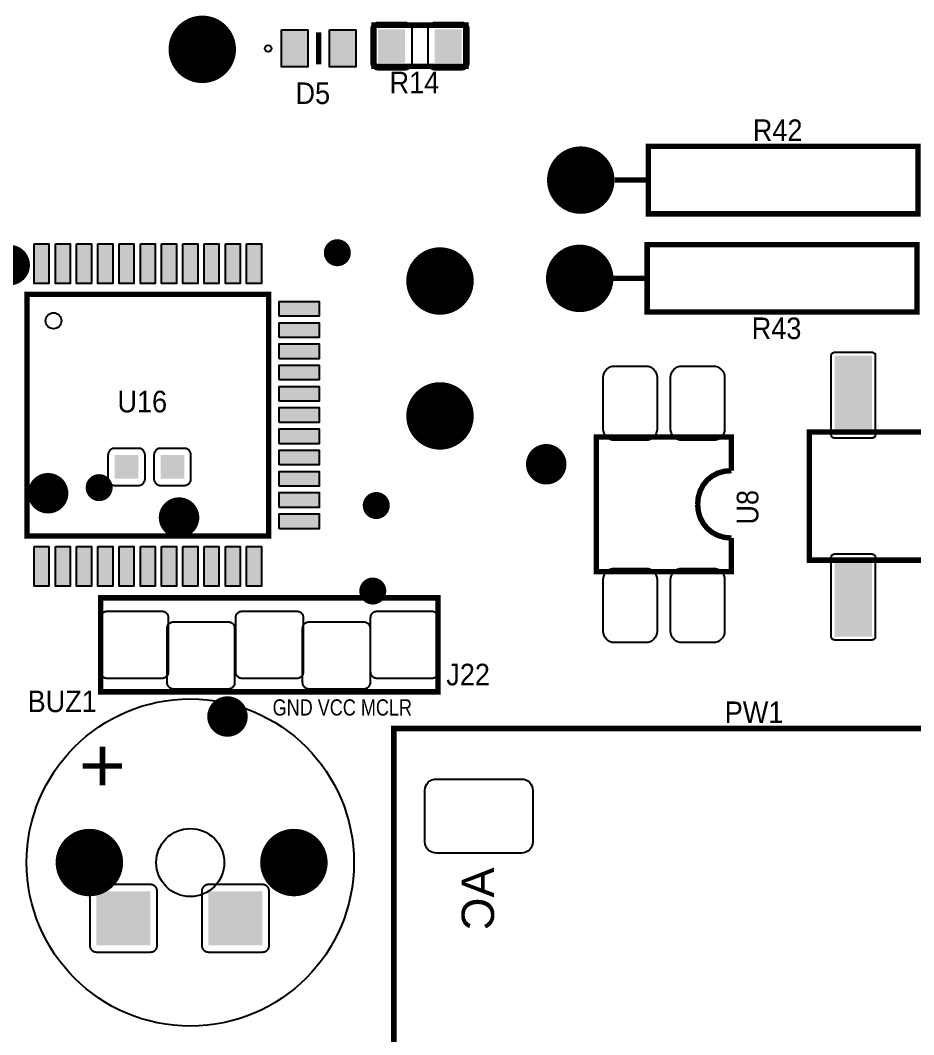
# Model space of a CAD drawing. Header units: inches. Extents: x -3.21 to 3.21, y -2.45 to 2.45.
# Drawn here: x -0.296 to 1.028, y -0.763 to 0.741 of the extents above; entities that cross this region are included whole.
import ezdxf

# ---------------------------------------------------------------- set-up
doc = ezdxf.new("R2010")
doc.units = ezdxf.units.IN
doc.layers.get('0').update_dxf_attribs({"linetype": 'CONTINUOUS'})

# ---------------------------------------------------------------- blocks, each defined once
blk = doc.blocks.new('RPAD')
blk.add_trace([(-0.5, -0.5), (-0.5, 0.5), (0.5, -0.5), (0.5, 0.5)])
blk = doc.blocks.new('EPAD')
at = {"const_width": 0.5}
blk.add_lwpolyline([(-0.25, 0, 1), (0.25, 0, 1)], format="xyb", close=True, dxfattribs=at)

msp = doc.modelspace()

# ---------------------------------------------------------------- linework, layer by layer
for points, const_width in [([(0.228319, 0.672817), (0.364319, 0.672817), (0.364319, 0.733817), (0.228319, 0.733817), (0.228319, 0.672817)], 0.008), ([(0.228319, 0.672817), (0.364319, 0.672817), (0.364319, 0.733817), (0.228319, 0.733817), (0.228319, 0.672817)], 0.008), ([(0.228319, 0.672817), (0.364319, 0.672817), (0.364319, 0.733817), (0.228319, 0.733817), (0.228319, 0.672817)], 0.008), ([(0.146185, 0.723002), (0.146185, 0.675758)], 0.007874), ([(0.146185, 0.723002), (0.146185, 0.675758)], 0.007874), ([(0.146185, 0.723002), (0.146185, 0.675758)], 0.007874), ([(0.63465, 0.454077), (1.03465, 0.454077), (1.03465, 0.554077), (0.63465, 0.554077), (0.63465, 0.454077)], 0.008), ([(0.63465, 0.454077), (1.03465, 0.454077), (1.03465, 0.554077), (0.63465, 0.554077), (0.63465, 0.454077)], 0.008), ([(0.63465, 0.454077), (1.03465, 0.454077), (1.03465, 0.554077), (0.63465, 0.554077), (0.63465, 0.454077)], 0.008), ([(0.58465, 0.504077), (0.63465, 0.504077)], 0.008), ([(0.58465, 0.504077), (0.63465, 0.504077)], 0.008), ([(0.58465, 0.504077), (0.63465, 0.504077)], 0.008), ([(0.633075, 0.308407), (1.033075, 0.308407), (1.033075, 0.408407), (0.633075, 0.408407), (0.633075, 0.308407)], 0.008), ([(0.633075, 0.308407), (1.033075, 0.308407), (1.033075, 0.408407), (0.633075, 0.408407), (0.633075, 0.308407)], 0.008), ([(0.633075, 0.308407), (1.033075, 0.308407), (1.033075, 0.408407), (0.633075, 0.408407), (0.633075, 0.308407)], 0.008), ([(0.633075, 0.358407), (0.583075, 0.358407)], 0.008), ([(0.633075, 0.358407), (0.583075, 0.358407)], 0.008), ([(0.633075, 0.358407), (0.583075, 0.358407)], 0.008), ([(-0.286217, -0.023384), (0.072051, -0.023384), (0.072051, 0.334883), (-0.286217, 0.334883), (-0.286217, -0.023384)], 0.007874), ([(-0.286217, -0.023384), (0.072051, -0.023384), (0.072051, 0.334883), (-0.286217, 0.334883), (-0.286217, -0.023384)], 0.007874), ([(-0.286217, -0.023384), (0.072051, -0.023384), (0.072051, 0.334883), (-0.286217, 0.334883), (-0.286217, -0.023384)], 0.007874), ([(0.757878, -0.026632), (0.757878, -0.076632), (0.557878, -0.076632), (0.557878, 0.123368), (0.757878, 0.123368), (0.757878, 0.073368)], 0.008), ([(0.757878, -0.026632), (0.757878, -0.076632), (0.557878, -0.076632), (0.557878, 0.123368), (0.757878, 0.123368), (0.757878, 0.073368)], 0.008), ([(0.757878, -0.026632), (0.757878, -0.076632), (0.557878, -0.076632), (0.557878, 0.123368), (0.757878, 0.123368), (0.757878, 0.073368)], 0.008), ([(1.203587, -0.059427), (0.873587, -0.059427), (0.873587, 0.130573), (1.203587, 0.130573)], 0.008), ([(1.203587, -0.059427), (0.873587, -0.059427), (0.873587, 0.130573), (1.203587, 0.130573)], 0.008), ([(1.203587, -0.059427), (0.873587, -0.059427), (0.873587, 0.130573), (1.203587, 0.130573)], 0.008), ([(0.707878, 0.023368), (0.708837, 0.033843), (0.711612, 0.043415), (0.716052, 0.051933), (0.722003, 0.059243), (0.729313, 0.065194), (0.737831, 0.069634), (0.747403, 0.072409), (0.757878, 0.073368)], 0.008), ([(0.707878, 0.023368), (0.708837, 0.033843), (0.711612, 0.043415), (0.716052, 0.051933), (0.722003, 0.059243), (0.729313, 0.065194), (0.737831, 0.069634), (0.747403, 0.072409), (0.757878, 0.073368)], 0.008), ([(0.707878, 0.023368), (0.708837, 0.033843), (0.711612, 0.043415), (0.716052, 0.051933), (0.722003, 0.059243), (0.729313, 0.065194), (0.737831, 0.069634), (0.747403, 0.072409), (0.757878, 0.073368)], 0.008), ([(0.707878, 0.023368), (0.708837, 0.013181), (0.711612, 0.003743), (0.716052, -0.004757), (0.722003, -0.012132), (0.729313, -0.018194), (0.737831, -0.022757), (0.747403, -0.025632), (0.757878, -0.026632)], 0.008), ([(0.707878, 0.023368), (0.708837, 0.013181), (0.711612, 0.003743), (0.716052, -0.004757), (0.722003, -0.012132), (0.729313, -0.018194), (0.737831, -0.022757), (0.747403, -0.025632), (0.757878, -0.026632)], 0.008), ([(0.707878, 0.023368), (0.708837, 0.013181), (0.711612, 0.003743), (0.716052, -0.004757), (0.722003, -0.012132), (0.729313, -0.018194), (0.737831, -0.022757), (0.747403, -0.025632), (0.757878, -0.026632)], 0.008), ([(-0.176768, -0.254585), (0.323232, -0.254585), (0.323232, -0.115215), (-0.176768, -0.115215), (-0.176768, -0.254585)], 0.008), ([(-0.176768, -0.254585), (0.323232, -0.254585), (0.323232, -0.115215), (-0.176768, -0.115215), (-0.176768, -0.254585)], 0.008), ([(-0.176768, -0.254585), (0.323232, -0.254585), (0.323232, -0.115215), (-0.176768, -0.115215), (-0.176768, -0.254585)], 0.008), ([(0.257626, -2.371939), (1.328492, -2.371939), (1.328492, -0.308947), (0.257626, -0.308947), (0.257626, -2.371939)], 0.008), ([(0.257626, -2.371939), (1.328492, -2.371939), (1.328492, -0.308947), (0.257626, -0.308947), (0.257626, -2.371939)], 0.008), ([(0.257626, -2.371939), (1.328492, -2.371939), (1.328492, -0.308947), (0.257626, -0.308947), (0.257626, -2.371939)], 0.008)]:
    msp.add_lwpolyline(points, dxfattribs=dict(const_width=const_width))
for points in [[(0.274319, 0.667817), (0.234319, 0.667817), (0.23328, 0.667867), (0.232274, 0.668016), (0.231307, 0.668258), (0.230383, 0.668589), (0.229507, 0.669003), (0.228683, 0.669498), (0.227915, 0.670067), (0.227209, 0.670707), (0.226569, 0.671414), (0.226, 0.672181), (0.225506, 0.673005), (0.225091, 0.673881), (0.22476, 0.674806), (0.224518, 0.675772), (0.224369, 0.676778), (0.224319, 0.677817), (0.224319, 0.727817), (0.224369, 0.728856), (0.224518, 0.729861), (0.22476, 0.730828), (0.225091, 0.731752), (0.225506, 0.732629), (0.226, 0.733453), (0.226569, 0.73422), (0.227209, 0.734926), (0.227915, 0.735567), (0.228683, 0.736136), (0.229507, 0.736631), (0.230383, 0.737045), (0.231307, 0.737376), (0.232274, 0.737618), (0.23328, 0.737767), (0.234319, 0.737817), (0.274319, 0.737817), (0.275358, 0.737767), (0.276363, 0.737618), (0.27733, 0.737376), (0.278254, 0.737045), (0.279131, 0.736631), (0.279955, 0.736136), (0.280722, 0.735567), (0.281428, 0.734926), (0.282069, 0.73422), (0.282638, 0.733453), (0.283132, 0.732629), (0.283547, 0.731752), (0.283878, 0.730828), (0.28412, 0.729861), (0.284269, 0.728856), (0.284319, 0.727817), (0.284319, 0.677817), (0.284269, 0.676778), (0.28412, 0.675772), (0.283878, 0.674806), (0.283547, 0.673881), (0.283132, 0.673005), (0.282638, 0.672181), (0.282069, 0.671414), (0.281428, 0.670707), (0.280722, 0.670067), (0.279955, 0.669498), (0.279131, 0.669003), (0.278254, 0.668589), (0.27733, 0.668258), (0.276363, 0.668016), (0.275358, 0.667867), (0.274319, 0.667817)], [(0.358319, 0.667817), (0.318319, 0.667817), (0.31728, 0.667867), (0.316274, 0.668016), (0.315307, 0.668258), (0.314383, 0.668589), (0.313507, 0.669003), (0.312683, 0.669498), (0.311915, 0.670067), (0.311209, 0.670707), (0.310569, 0.671414), (0.31, 0.672181), (0.309506, 0.673005), (0.309091, 0.673881), (0.30876, 0.674806), (0.308518, 0.675772), (0.308369, 0.676778), (0.308319, 0.677817), (0.308319, 0.727817), (0.308369, 0.728856), (0.308518, 0.729861), (0.30876, 0.730828), (0.309091, 0.731752), (0.309506, 0.732629), (0.31, 0.733453), (0.310569, 0.73422), (0.311209, 0.734926), (0.311915, 0.735567), (0.312683, 0.736136), (0.313507, 0.736631), (0.314383, 0.737045), (0.315307, 0.737376), (0.316274, 0.737618), (0.31728, 0.737767), (0.318319, 0.737817), (0.358319, 0.737817), (0.359358, 0.737767), (0.360363, 0.737618), (0.36133, 0.737376), (0.362254, 0.737045), (0.363131, 0.736631), (0.363955, 0.736136), (0.364722, 0.735567), (0.365428, 0.734926), (0.366069, 0.73422), (0.366638, 0.733453), (0.367132, 0.732629), (0.367547, 0.731752), (0.367878, 0.730828), (0.36812, 0.729861), (0.368269, 0.728856), (0.368319, 0.727817), (0.368319, 0.677817), (0.368269, 0.676778), (0.36812, 0.675772), (0.367878, 0.674806), (0.367547, 0.673881), (0.367132, 0.673005), (0.366638, 0.672181), (0.366069, 0.671414), (0.365428, 0.670707), (0.364722, 0.670067), (0.363955, 0.669498), (0.363131, 0.669003), (0.362254, 0.668589), (0.36133, 0.668258), (0.360363, 0.668016), (0.359358, 0.667867), (0.358319, 0.667817)], [(0.091252, 0.72688), (0.130252, 0.72688), (0.130252, 0.67188), (0.091252, 0.67188), (0.091252, 0.72688)], [(0.162118, 0.72688), (0.201118, 0.72688), (0.201118, 0.67188), (0.162118, 0.67188), (0.162118, 0.72688)], [(-0.275563, 0.409659), (-0.253563, 0.409659), (-0.253563, 0.350659), (-0.275563, 0.350659), (-0.275563, 0.409659)], [(-0.244067, 0.409659), (-0.222067, 0.409659), (-0.222067, 0.350659), (-0.244067, 0.350659), (-0.244067, 0.409659)], [(-0.212571, 0.409659), (-0.190571, 0.409659), (-0.190571, 0.350659), (-0.212571, 0.350659), (-0.212571, 0.409659)], [(-0.181075, 0.409659), (-0.159075, 0.409659), (-0.159075, 0.350659), (-0.181075, 0.350659), (-0.181075, 0.409659)], [(-0.149579, 0.409659), (-0.127579, 0.409659), (-0.127579, 0.350659), (-0.149579, 0.350659), (-0.149579, 0.409659)], [(-0.118083, 0.409659), (-0.096083, 0.409659), (-0.096083, 0.350659), (-0.118083, 0.350659), (-0.118083, 0.409659)], [(-0.086587, 0.409659), (-0.064587, 0.409659), (-0.064587, 0.350659), (-0.086587, 0.350659), (-0.086587, 0.409659)], [(-0.055091, 0.409659), (-0.033091, 0.409659), (-0.033091, 0.350659), (-0.055091, 0.350659), (-0.055091, 0.409659)], [(-0.023594, 0.409659), (-0.001594, 0.409659), (-0.001594, 0.350659), (-0.023594, 0.350659), (-0.023594, 0.409659)], [(0.007902, 0.409659), (0.029902, 0.409659), (0.029902, 0.350659), (0.007902, 0.350659), (0.007902, 0.409659)], [(0.039398, 0.409659), (0.061398, 0.409659), (0.061398, 0.350659), (0.039398, 0.350659), (0.039398, 0.409659)], [(0.087827, 0.30223), (0.087827, 0.32423), (0.146827, 0.32423), (0.146827, 0.30223), (0.087827, 0.30223)], [(0.087827, 0.270734), (0.087827, 0.292734), (0.146827, 0.292734), (0.146827, 0.270734), (0.087827, 0.270734)], [(0.087827, 0.239238), (0.087827, 0.261238), (0.146827, 0.261238), (0.146827, 0.239238), (0.087827, 0.239238)], [(0.911028, 0.248986), (0.966146, 0.248986), (0.967168, 0.248887), (0.968113, 0.2486), (0.968964, 0.248146), (0.9697, 0.247541), (0.970305, 0.246804), (0.97076, 0.245954), (0.971046, 0.245009), (0.971146, 0.243986), (0.971146, 0.126372), (0.971046, 0.12535), (0.97076, 0.124404), (0.970305, 0.123554), (0.9697, 0.122817), (0.968964, 0.122213), (0.968113, 0.121758), (0.967168, 0.121472), (0.966146, 0.121372), (0.911028, 0.121372), (0.910005, 0.121472), (0.90906, 0.121758), (0.908209, 0.122213), (0.907473, 0.122817), (0.906868, 0.123554), (0.906413, 0.124404), (0.906127, 0.12535), (0.906028, 0.126372), (0.906028, 0.243986), (0.906127, 0.245009), (0.906413, 0.245954), (0.906868, 0.246804), (0.907473, 0.247541), (0.908209, 0.248146), (0.90906, 0.2486), (0.910005, 0.248887), (0.911028, 0.248986)], [(0.087827, 0.207742), (0.087827, 0.229742), (0.146827, 0.229742), (0.146827, 0.207742), (0.087827, 0.207742)], [(0.630878, 0.118368), (0.584878, 0.118368), (0.581402, 0.118706), (0.578188, 0.11968), (0.575297, 0.121226), (0.572792, 0.123282), (0.570735, 0.125787), (0.569189, 0.128678), (0.568216, 0.131892), (0.567878, 0.135368), (0.567878, 0.211368), (0.568216, 0.214844), (0.569189, 0.218058), (0.570735, 0.220949), (0.572792, 0.223454), (0.575297, 0.225511), (0.578188, 0.227057), (0.581402, 0.22803), (0.584878, 0.228368), (0.630878, 0.228368), (0.634354, 0.22803), (0.637568, 0.227057), (0.640459, 0.225511), (0.642964, 0.223454), (0.64502, 0.220949), (0.646567, 0.218058), (0.64754, 0.214844), (0.647878, 0.211368), (0.647878, 0.135368), (0.64754, 0.131892), (0.646567, 0.128678), (0.64502, 0.125787), (0.642964, 0.123282), (0.640459, 0.121226), (0.637568, 0.11968), (0.634354, 0.118706), (0.630878, 0.118368)], [(0.730878, 0.118368), (0.684878, 0.118368), (0.681402, 0.118706), (0.678188, 0.11968), (0.675297, 0.121226), (0.672792, 0.123282), (0.670735, 0.125787), (0.669189, 0.128678), (0.668216, 0.131892), (0.667878, 0.135368), (0.667878, 0.211368), (0.668216, 0.214844), (0.669189, 0.218058), (0.670735, 0.220949), (0.672792, 0.223454), (0.675297, 0.225511), (0.678188, 0.227057), (0.681402, 0.22803), (0.684878, 0.228368), (0.730878, 0.228368), (0.734354, 0.22803), (0.737568, 0.227057), (0.740459, 0.225511), (0.742964, 0.223454), (0.74502, 0.220949), (0.746567, 0.218058), (0.74754, 0.214844), (0.747878, 0.211368), (0.747878, 0.135368), (0.74754, 0.131892), (0.746567, 0.128678), (0.74502, 0.125787), (0.742964, 0.123282), (0.740459, 0.121226), (0.737568, 0.11968), (0.734354, 0.118706), (0.730878, 0.118368)], [(0.087827, 0.176246), (0.087827, 0.198246), (0.146827, 0.198246), (0.146827, 0.176246), (0.087827, 0.176246)], [(0.087827, 0.14475), (0.087827, 0.16675), (0.146827, 0.16675), (0.146827, 0.14475), (0.087827, 0.14475)], [(0.087827, 0.113254), (0.087827, 0.135254), (0.146827, 0.135254), (0.146827, 0.113254), (0.087827, 0.113254)], [(-0.121079, 0.10638), (-0.156079, 0.10638), (-0.157118, 0.10633), (-0.158123, 0.106181), (-0.15909, 0.105939), (-0.160014, 0.105608), (-0.160891, 0.105194), (-0.161715, 0.104699), (-0.162482, 0.10413), (-0.163188, 0.103489), (-0.163828, 0.102783), (-0.164398, 0.102016), (-0.164892, 0.101192), (-0.165307, 0.100315), (-0.165638, 0.099391), (-0.16588, 0.098424), (-0.166028, 0.097419), (-0.166079, 0.09638), (-0.166079, 0.06138), (-0.166028, 0.060341), (-0.16588, 0.059335), (-0.165638, 0.058369), (-0.165307, 0.057444), (-0.164892, 0.056568), (-0.164398, 0.055744), (-0.163828, 0.054977), (-0.163188, 0.05427), (-0.162482, 0.05363), (-0.161715, 0.053061), (-0.160891, 0.052566), (-0.160014, 0.052152), (-0.15909, 0.051821), (-0.158123, 0.051579), (-0.157118, 0.05143), (-0.156079, 0.05138), (-0.121079, 0.05138), (-0.120039, 0.05143), (-0.119034, 0.051579), (-0.118067, 0.051821), (-0.117143, 0.052152), (-0.116267, 0.052566), (-0.115443, 0.053061), (-0.114675, 0.05363), (-0.113969, 0.05427), (-0.113329, 0.054977), (-0.11276, 0.055744), (-0.112265, 0.056568), (-0.11185, 0.057444), (-0.11152, 0.058369), (-0.111278, 0.059335), (-0.111129, 0.060341), (-0.111079, 0.06138), (-0.111079, 0.09638), (-0.111129, 0.097419), (-0.111278, 0.098424), (-0.11152, 0.099391), (-0.11185, 0.100315), (-0.112265, 0.101192), (-0.11276, 0.102016), (-0.113329, 0.102783), (-0.113969, 0.103489), (-0.114675, 0.10413), (-0.115443, 0.104699), (-0.116267, 0.105194), (-0.117143, 0.105608), (-0.118067, 0.105939), (-0.119034, 0.106181), (-0.120039, 0.10633), (-0.121079, 0.10638)], [(-0.053079, 0.10638), (-0.088079, 0.10638), (-0.089118, 0.10633), (-0.090123, 0.106181), (-0.09109, 0.105939), (-0.092014, 0.105608), (-0.092891, 0.105194), (-0.093715, 0.104699), (-0.094482, 0.10413), (-0.095188, 0.103489), (-0.095828, 0.102783), (-0.096398, 0.102016), (-0.096892, 0.101192), (-0.097307, 0.100315), (-0.097638, 0.099391), (-0.09788, 0.098424), (-0.098028, 0.097419), (-0.098079, 0.09638), (-0.098079, 0.06138), (-0.098028, 0.060341), (-0.09788, 0.059335), (-0.097638, 0.058369), (-0.097307, 0.057444), (-0.096892, 0.056568), (-0.096398, 0.055744), (-0.095828, 0.054977), (-0.095188, 0.05427), (-0.094482, 0.05363), (-0.093715, 0.053061), (-0.092891, 0.052566), (-0.092014, 0.052152), (-0.09109, 0.051821), (-0.090123, 0.051579), (-0.089118, 0.05143), (-0.088079, 0.05138), (-0.053079, 0.05138), (-0.052039, 0.05143), (-0.051034, 0.051579), (-0.050067, 0.051821), (-0.049143, 0.052152), (-0.048267, 0.052566), (-0.047443, 0.053061), (-0.046675, 0.05363), (-0.045969, 0.05427), (-0.045329, 0.054977), (-0.04476, 0.055744), (-0.044265, 0.056568), (-0.04385, 0.057444), (-0.04352, 0.058369), (-0.043278, 0.059335), (-0.043129, 0.060341), (-0.043079, 0.06138), (-0.043079, 0.09638), (-0.043129, 0.097419), (-0.043278, 0.098424), (-0.04352, 0.099391), (-0.04385, 0.100315), (-0.044265, 0.101192), (-0.04476, 0.102016), (-0.045329, 0.102783), (-0.045969, 0.103489), (-0.046675, 0.10413), (-0.047443, 0.104699), (-0.048267, 0.105194), (-0.049143, 0.105608), (-0.050067, 0.105939), (-0.051034, 0.106181), (-0.052039, 0.10633), (-0.053079, 0.10638)], [(0.087827, 0.081757), (0.087827, 0.103757), (0.146827, 0.103757), (0.146827, 0.081757), (0.087827, 0.081757)], [(0.087827, 0.050261), (0.087827, 0.072261), (0.146827, 0.072261), (0.146827, 0.050261), (0.087827, 0.050261)], [(0.087827, 0.018765), (0.087827, 0.040765), (0.146827, 0.040765), (0.146827, 0.018765), (0.087827, 0.018765)], [(0.087827, -0.012731), (0.087827, 0.009269), (0.146827, 0.009269), (0.146827, -0.012731), (0.087827, -0.012731)], [(-0.275563, -0.03916), (-0.253563, -0.03916), (-0.253563, -0.09816), (-0.275563, -0.09816), (-0.275563, -0.03916)], [(-0.244067, -0.03916), (-0.222067, -0.03916), (-0.222067, -0.09816), (-0.244067, -0.09816), (-0.244067, -0.03916)], [(-0.212571, -0.03916), (-0.190571, -0.03916), (-0.190571, -0.09816), (-0.212571, -0.09816), (-0.212571, -0.03916)], [(-0.181075, -0.03916), (-0.159075, -0.03916), (-0.159075, -0.09816), (-0.181075, -0.09816), (-0.181075, -0.03916)], [(-0.149579, -0.03916), (-0.127579, -0.03916), (-0.127579, -0.09816), (-0.149579, -0.09816), (-0.149579, -0.03916)], [(-0.118083, -0.03916), (-0.096083, -0.03916), (-0.096083, -0.09816), (-0.118083, -0.09816), (-0.118083, -0.03916)], [(-0.086587, -0.03916), (-0.064587, -0.03916), (-0.064587, -0.09816), (-0.086587, -0.09816), (-0.086587, -0.03916)], [(-0.055091, -0.03916), (-0.033091, -0.03916), (-0.033091, -0.09816), (-0.055091, -0.09816), (-0.055091, -0.03916)], [(-0.023594, -0.03916), (-0.001594, -0.03916), (-0.001594, -0.09816), (-0.023594, -0.09816), (-0.023594, -0.03916)], [(0.007902, -0.03916), (0.029902, -0.03916), (0.029902, -0.09816), (0.007902, -0.09816), (0.007902, -0.03916)], [(0.039398, -0.03916), (0.061398, -0.03916), (0.061398, -0.09816), (0.039398, -0.09816), (0.039398, -0.03916)], [(0.966146, -0.177841), (0.911028, -0.177841), (0.910005, -0.177741), (0.90906, -0.177455), (0.908209, -0.177), (0.907473, -0.176395), (0.906868, -0.175658), (0.906413, -0.174808), (0.906127, -0.173863), (0.906028, -0.172841), (0.906028, -0.055226), (0.906127, -0.054204), (0.906413, -0.053259), (0.906868, -0.052409), (0.907473, -0.051672), (0.908209, -0.051067), (0.90906, -0.050612), (0.910005, -0.050326), (0.911028, -0.050226), (0.966146, -0.050226), (0.967168, -0.050326), (0.968113, -0.050612), (0.968964, -0.051067), (0.9697, -0.051672), (0.970305, -0.052409), (0.97076, -0.053259), (0.971046, -0.054204), (0.971146, -0.055226), (0.971146, -0.172841), (0.971046, -0.173863), (0.97076, -0.174808), (0.970305, -0.175658), (0.9697, -0.176395), (0.968964, -0.177), (0.968113, -0.177455), (0.967168, -0.177741), (0.966146, -0.177841)], [(0.630878, -0.181632), (0.584878, -0.181632), (0.581402, -0.181294), (0.578188, -0.18032), (0.575297, -0.178774), (0.572792, -0.176718), (0.570735, -0.174213), (0.569189, -0.171322), (0.568216, -0.168108), (0.567878, -0.164632), (0.567878, -0.088632), (0.568216, -0.085156), (0.569189, -0.081942), (0.570735, -0.079051), (0.572792, -0.076546), (0.575297, -0.074489), (0.578188, -0.072943), (0.581402, -0.07197), (0.584878, -0.071632), (0.630878, -0.071632), (0.634354, -0.07197), (0.637568, -0.072943), (0.640459, -0.074489), (0.642964, -0.076546), (0.64502, -0.079051), (0.646567, -0.081942), (0.64754, -0.085156), (0.647878, -0.088632), (0.647878, -0.164632), (0.64754, -0.168108), (0.646567, -0.171322), (0.64502, -0.174213), (0.642964, -0.176718), (0.640459, -0.178774), (0.637568, -0.18032), (0.634354, -0.181294), (0.630878, -0.181632)], [(0.730878, -0.181632), (0.684878, -0.181632), (0.681402, -0.181294), (0.678188, -0.18032), (0.675297, -0.178774), (0.672792, -0.176718), (0.670735, -0.174213), (0.669189, -0.171322), (0.668216, -0.168108), (0.667878, -0.164632), (0.667878, -0.088632), (0.668216, -0.085156), (0.669189, -0.081942), (0.670735, -0.079051), (0.672792, -0.076546), (0.675297, -0.074489), (0.678188, -0.072943), (0.681402, -0.07197), (0.684878, -0.071632), (0.730878, -0.071632), (0.734354, -0.07197), (0.737568, -0.072943), (0.740459, -0.074489), (0.742964, -0.076546), (0.74502, -0.079051), (0.746567, -0.081942), (0.74754, -0.085156), (0.747878, -0.088632), (0.747878, -0.164632), (0.74754, -0.168108), (0.746567, -0.171322), (0.74502, -0.174213), (0.742964, -0.176718), (0.740459, -0.178774), (0.737568, -0.18032), (0.734354, -0.181294), (0.730878, -0.181632)], [(-0.166768, -0.1349), (-0.086768, -0.1349), (-0.085728, -0.13495), (-0.084723, -0.135098), (-0.083756, -0.135341), (-0.082832, -0.135671), (-0.081956, -0.136086), (-0.081132, -0.136581), (-0.080364, -0.13715), (-0.079658, -0.13779), (-0.079018, -0.138496), (-0.078449, -0.139264), (-0.077954, -0.140088), (-0.077539, -0.140964), (-0.077209, -0.141888), (-0.076967, -0.142855), (-0.076818, -0.14386), (-0.076768, -0.1449), (-0.076768, -0.2249), (-0.076818, -0.225939), (-0.076967, -0.226944), (-0.077209, -0.227911), (-0.077539, -0.228835), (-0.077954, -0.229711), (-0.078449, -0.230535), (-0.079018, -0.231303), (-0.079658, -0.232009), (-0.080364, -0.232649), (-0.081132, -0.233219), (-0.081956, -0.233713), (-0.082832, -0.234128), (-0.083756, -0.234459), (-0.084723, -0.234701), (-0.085728, -0.234849), (-0.086768, -0.2349), (-0.166768, -0.2349), (-0.167807, -0.234849), (-0.168812, -0.234701), (-0.169779, -0.234459), (-0.170703, -0.234128), (-0.17158, -0.233713), (-0.172404, -0.233219), (-0.173171, -0.232649), (-0.173877, -0.232009), (-0.174517, -0.231303), (-0.175087, -0.230535), (-0.175581, -0.229711), (-0.175996, -0.228835), (-0.176327, -0.227911), (-0.176569, -0.226944), (-0.176717, -0.225939), (-0.176768, -0.2249), (-0.176768, -0.1449), (-0.176717, -0.14386), (-0.176569, -0.142855), (-0.176327, -0.141888), (-0.175996, -0.140964), (-0.175581, -0.140088), (-0.175087, -0.139264), (-0.174517, -0.138496), (-0.173877, -0.13779), (-0.173171, -0.13715), (-0.172404, -0.136581), (-0.17158, -0.136086), (-0.170703, -0.135671), (-0.169779, -0.135341), (-0.168812, -0.135098), (-0.167807, -0.13495), (-0.166768, -0.1349)], [(0.033232, -0.1349), (0.113232, -0.1349), (0.114272, -0.13495), (0.115277, -0.135098), (0.116244, -0.135341), (0.117168, -0.135671), (0.118044, -0.136086), (0.118868, -0.136581), (0.119636, -0.13715), (0.120342, -0.13779), (0.120982, -0.138496), (0.121551, -0.139264), (0.122046, -0.140088), (0.122461, -0.140964), (0.122791, -0.141888), (0.123033, -0.142855), (0.123182, -0.14386), (0.123232, -0.1449), (0.123232, -0.2249), (0.123182, -0.225939), (0.123033, -0.226944), (0.122791, -0.227911), (0.122461, -0.228835), (0.122046, -0.229711), (0.121551, -0.230535), (0.120982, -0.231303), (0.120342, -0.232009), (0.119636, -0.232649), (0.118868, -0.233219), (0.118044, -0.233713), (0.117168, -0.234128), (0.116244, -0.234459), (0.115277, -0.234701), (0.114272, -0.234849), (0.113232, -0.2349), (0.033232, -0.2349), (0.032193, -0.234849), (0.031188, -0.234701), (0.030221, -0.234459), (0.029297, -0.234128), (0.02842, -0.233713), (0.027596, -0.233219), (0.026829, -0.232649), (0.026123, -0.232009), (0.025483, -0.231303), (0.024913, -0.230535), (0.024419, -0.229711), (0.024004, -0.228835), (0.023673, -0.227911), (0.023431, -0.226944), (0.023283, -0.225939), (0.023232, -0.2249), (0.023232, -0.1449), (0.023283, -0.14386), (0.023431, -0.142855), (0.023673, -0.141888), (0.024004, -0.140964), (0.024419, -0.140088), (0.024913, -0.139264), (0.025483, -0.138496), (0.026123, -0.13779), (0.026829, -0.13715), (0.027596, -0.136581), (0.02842, -0.136086), (0.029297, -0.135671), (0.030221, -0.135341), (0.031188, -0.135098), (0.032193, -0.13495), (0.033232, -0.1349)], [(0.233232, -0.1349), (0.313232, -0.1349), (0.314272, -0.13495), (0.315277, -0.135098), (0.316244, -0.135341), (0.317168, -0.135671), (0.318044, -0.136086), (0.318868, -0.136581), (0.319636, -0.13715), (0.320342, -0.13779), (0.320982, -0.138496), (0.321551, -0.139264), (0.322046, -0.140088), (0.322461, -0.140964), (0.322791, -0.141888), (0.323033, -0.142855), (0.323182, -0.14386), (0.323232, -0.1449), (0.323232, -0.2249), (0.323182, -0.225939), (0.323033, -0.226944), (0.322791, -0.227911), (0.322461, -0.228835), (0.322046, -0.229711), (0.321551, -0.230535), (0.320982, -0.231303), (0.320342, -0.232009), (0.319636, -0.232649), (0.318868, -0.233219), (0.318044, -0.233713), (0.317168, -0.234128), (0.316244, -0.234459), (0.315277, -0.234701), (0.314272, -0.234849), (0.313232, -0.2349), (0.233232, -0.2349), (0.232193, -0.234849), (0.231188, -0.234701), (0.230221, -0.234459), (0.229297, -0.234128), (0.22842, -0.233713), (0.227596, -0.233219), (0.226829, -0.232649), (0.226123, -0.232009), (0.225483, -0.231303), (0.224913, -0.230535), (0.224419, -0.229711), (0.224004, -0.228835), (0.223673, -0.227911), (0.223431, -0.226944), (0.223283, -0.225939), (0.223232, -0.2249), (0.223232, -0.1449), (0.223283, -0.14386), (0.223431, -0.142855), (0.223673, -0.141888), (0.224004, -0.140964), (0.224419, -0.140088), (0.224913, -0.139264), (0.225483, -0.138496), (0.226123, -0.13779), (0.226829, -0.13715), (0.227596, -0.136581), (0.22842, -0.136086), (0.229297, -0.135671), (0.230221, -0.135341), (0.231188, -0.135098), (0.232193, -0.13495), (0.233232, -0.1349)], [(-0.068343, -0.150648), (0.011657, -0.150648), (0.012697, -0.150698), (0.013702, -0.150846), (0.014669, -0.151089), (0.015593, -0.151419), (0.016469, -0.151834), (0.017293, -0.152329), (0.018061, -0.152898), (0.018767, -0.153538), (0.019407, -0.154244), (0.019976, -0.155012), (0.020471, -0.155836), (0.020886, -0.156712), (0.021217, -0.157636), (0.021459, -0.158603), (0.021607, -0.159608), (0.021657, -0.160648), (0.021657, -0.240648), (0.021607, -0.241687), (0.021459, -0.242692), (0.021217, -0.243659), (0.020886, -0.244583), (0.020471, -0.245459), (0.019976, -0.246283), (0.019407, -0.247051), (0.018767, -0.247757), (0.018061, -0.248397), (0.017293, -0.248967), (0.016469, -0.249461), (0.015593, -0.249876), (0.014669, -0.250207), (0.013702, -0.250449), (0.012697, -0.250597), (0.011657, -0.250648), (-0.068343, -0.250648), (-0.069382, -0.250597), (-0.070387, -0.250449), (-0.071354, -0.250207), (-0.072278, -0.249876), (-0.073154, -0.249461), (-0.073978, -0.248967), (-0.074746, -0.248397), (-0.075452, -0.247757), (-0.076092, -0.247051), (-0.076661, -0.246283), (-0.077156, -0.245459), (-0.077571, -0.244583), (-0.077902, -0.243659), (-0.078144, -0.242692), (-0.078292, -0.241687), (-0.078343, -0.240648), (-0.078343, -0.160648), (-0.078292, -0.159608), (-0.078144, -0.158603), (-0.077902, -0.157636), (-0.077571, -0.156712), (-0.077156, -0.155836), (-0.076661, -0.155012), (-0.076092, -0.154244), (-0.075452, -0.153538), (-0.074746, -0.152898), (-0.073978, -0.152329), (-0.073154, -0.151834), (-0.072278, -0.151419), (-0.071354, -0.151089), (-0.070387, -0.150846), (-0.069382, -0.150698), (-0.068343, -0.150648)], [(0.132445, -0.150648), (0.212445, -0.150648), (0.213484, -0.150698), (0.214489, -0.150846), (0.215456, -0.151089), (0.21638, -0.151419), (0.217257, -0.151834), (0.218081, -0.152329), (0.218848, -0.152898), (0.219554, -0.153538), (0.220194, -0.154244), (0.220764, -0.155012), (0.221258, -0.155836), (0.221673, -0.156712), (0.222004, -0.157636), (0.222246, -0.158603), (0.222394, -0.159608), (0.222445, -0.160648), (0.222445, -0.240648), (0.222394, -0.241687), (0.222246, -0.242692), (0.222004, -0.243659), (0.221673, -0.244583), (0.221258, -0.245459), (0.220764, -0.246283), (0.220194, -0.247051), (0.219554, -0.247757), (0.218848, -0.248397), (0.218081, -0.248967), (0.217257, -0.249461), (0.21638, -0.249876), (0.215456, -0.250207), (0.214489, -0.250449), (0.213484, -0.250597), (0.212445, -0.250648), (0.132445, -0.250648), (0.131406, -0.250597), (0.1304, -0.250449), (0.129433, -0.250207), (0.128509, -0.249876), (0.127633, -0.249461), (0.126809, -0.248967), (0.126041, -0.248397), (0.125335, -0.247757), (0.124695, -0.247051), (0.124126, -0.246283), (0.123631, -0.245459), (0.123217, -0.244583), (0.122886, -0.243659), (0.122644, -0.242692), (0.122495, -0.241687), (0.122445, -0.240648), (0.122445, -0.160648), (0.122495, -0.159608), (0.122644, -0.158603), (0.122886, -0.157636), (0.123217, -0.156712), (0.123631, -0.155836), (0.124126, -0.155012), (0.124695, -0.154244), (0.125335, -0.153538), (0.126041, -0.152898), (0.126809, -0.152329), (0.127633, -0.151834), (0.128509, -0.151419), (0.129433, -0.151089), (0.1304, -0.150846), (0.131406, -0.150698), (0.132445, -0.150648)], [(0.30361, -0.476868), (0.30361, -0.400868), (0.303948, -0.397392), (0.304922, -0.394178), (0.306468, -0.391287), (0.308524, -0.388782), (0.311029, -0.386726), (0.31392, -0.38518), (0.317134, -0.384206), (0.32061, -0.383868), (0.44661, -0.383868), (0.450086, -0.384206), (0.4533, -0.38518), (0.456191, -0.386726), (0.458696, -0.388782), (0.460753, -0.391287), (0.462299, -0.394178), (0.463272, -0.397392), (0.46361, -0.400868), (0.46361, -0.476868), (0.463272, -0.480344), (0.462299, -0.483558), (0.460753, -0.486449), (0.458696, -0.488954), (0.456191, -0.491011), (0.4533, -0.492557), (0.450086, -0.49353), (0.44661, -0.493868), (0.32061, -0.493868), (0.317134, -0.49353), (0.31392, -0.492557), (0.311029, -0.491011), (0.308524, -0.488954), (0.306468, -0.486449), (0.304922, -0.483558), (0.303948, -0.480344), (0.30361, -0.476868)], [(-0.103161, -0.540411), (-0.183161, -0.540411), (-0.184201, -0.540462), (-0.185206, -0.54061), (-0.186173, -0.540852), (-0.187097, -0.541183), (-0.187973, -0.541598), (-0.188797, -0.542093), (-0.189565, -0.542662), (-0.190271, -0.543302), (-0.190911, -0.544008), (-0.19148, -0.544776), (-0.191975, -0.5456), (-0.19239, -0.546476), (-0.19272, -0.5474), (-0.192963, -0.548367), (-0.193111, -0.549372), (-0.193161, -0.550411), (-0.193161, -0.630411), (-0.193111, -0.631451), (-0.192963, -0.632456), (-0.19272, -0.633423), (-0.19239, -0.634347), (-0.191975, -0.635223), (-0.19148, -0.636047), (-0.190911, -0.636815), (-0.190271, -0.637521), (-0.189565, -0.638161), (-0.188797, -0.63873), (-0.187973, -0.639225), (-0.187097, -0.63964), (-0.186173, -0.63997), (-0.185206, -0.640213), (-0.184201, -0.640361), (-0.183161, -0.640411), (-0.103161, -0.640411), (-0.102122, -0.640361), (-0.101117, -0.640213), (-0.10015, -0.63997), (-0.099226, -0.63964), (-0.09835, -0.639225), (-0.097526, -0.63873), (-0.096758, -0.638161), (-0.096052, -0.637521), (-0.095412, -0.636815), (-0.094843, -0.636047), (-0.094348, -0.635223), (-0.093933, -0.634347), (-0.093602, -0.633423), (-0.09336, -0.632456), (-0.093212, -0.631451), (-0.093161, -0.630411), (-0.093161, -0.550411), (-0.093212, -0.549372), (-0.09336, -0.548367), (-0.093602, -0.5474), (-0.093933, -0.546476), (-0.094348, -0.5456), (-0.094843, -0.544776), (-0.095412, -0.544008), (-0.096052, -0.543302), (-0.096758, -0.542662), (-0.097526, -0.542093), (-0.09835, -0.541598), (-0.099226, -0.541183), (-0.10015, -0.540852), (-0.101117, -0.54061), (-0.102122, -0.540462), (-0.103161, -0.540411)], [(0.062839, -0.540411), (-0.017161, -0.540411), (-0.018201, -0.540462), (-0.019206, -0.54061), (-0.020173, -0.540852), (-0.021097, -0.541183), (-0.021973, -0.541598), (-0.022797, -0.542093), (-0.023565, -0.542662), (-0.024271, -0.543302), (-0.024911, -0.544008), (-0.02548, -0.544776), (-0.025975, -0.5456), (-0.02639, -0.546476), (-0.02672, -0.5474), (-0.026963, -0.548367), (-0.027111, -0.549372), (-0.027161, -0.550411), (-0.027161, -0.630411), (-0.027111, -0.631451), (-0.026963, -0.632456), (-0.02672, -0.633423), (-0.02639, -0.634347), (-0.025975, -0.635223), (-0.02548, -0.636047), (-0.024911, -0.636815), (-0.024271, -0.637521), (-0.023565, -0.638161), (-0.022797, -0.63873), (-0.021973, -0.639225), (-0.021097, -0.63964), (-0.020173, -0.63997), (-0.019206, -0.640213), (-0.018201, -0.640361), (-0.017161, -0.640411), (0.062839, -0.640411), (0.063878, -0.640361), (0.064883, -0.640213), (0.06585, -0.63997), (0.066774, -0.63964), (0.06765, -0.639225), (0.068474, -0.63873), (0.069242, -0.638161), (0.069948, -0.637521), (0.070588, -0.636815), (0.071157, -0.636047), (0.071652, -0.635223), (0.072067, -0.634347), (0.072398, -0.633423), (0.07264, -0.632456), (0.072788, -0.631451), (0.072839, -0.630411), (0.072839, -0.550411), (0.072788, -0.549372), (0.07264, -0.548367), (0.072398, -0.5474), (0.072067, -0.546476), (0.071652, -0.5456), (0.071157, -0.544776), (0.070588, -0.544008), (0.069948, -0.543302), (0.069242, -0.542662), (0.068474, -0.542093), (0.06765, -0.541598), (0.066774, -0.541183), (0.06585, -0.540852), (0.064883, -0.54061), (0.063878, -0.540462), (0.062839, -0.540411)]]:
    msp.add_lwpolyline(points, close=True)
for centre, radius in [((0.071382, 0.69938), 0.004921), ((0.071382, 0.69938), 0.004921), ((0.071382, 0.69938), 0.004921), ((-0.246846, 0.295513), 0.011811), ((-0.246846, 0.295513), 0.011811), ((-0.246846, 0.295513), 0.011811), ((-0.044091, -0.507734), 0.242565), ((-0.044091, -0.507734), 0.242565), ((-0.044091, -0.507734), 0.242565), ((-0.044091, -0.507734), 0.050418), ((-0.044091, -0.507734), 0.050418), ((-0.044091, -0.507734), 0.050418)]:
    msp.add_circle(centre, radius)

# ---------------------------------------------------------------- block references
for name, p, xscale, yscale in [('EPAD', (-0.02639, 0.698006), 0.1, 0.1), ('RPAD', (0.110752, 0.69938), 0.039, 0.055), ('RPAD', (0.181618, 0.69938), 0.039, 0.055), ('EPAD', (0.53465, 0.504077), 0.1, 0.1), ('EPAD', (-0.311807, 0.378093), 0.06, 0.06), ('RPAD', (-0.264563, 0.380159), 0.022, 0.059), ('RPAD', (-0.233067, 0.380159), 0.022, 0.059), ('RPAD', (-0.201571, 0.380159), 0.022, 0.059), ('RPAD', (-0.170075, 0.380159), 0.022, 0.059), ('RPAD', (-0.138579, 0.380159), 0.022, 0.059), ('RPAD', (-0.107083, 0.380159), 0.022, 0.059), ('RPAD', (-0.075587, 0.380159), 0.022, 0.059), ('RPAD', (-0.044091, 0.380159), 0.022, 0.059), ('RPAD', (-0.012594, 0.380159), 0.022, 0.059), ('RPAD', (0.018902, 0.380159), 0.022, 0.059), ('RPAD', (0.050398, 0.380159), 0.022, 0.059), ('EPAD', (0.173837, 0.396449), 0.04, 0.04), ('EPAD', (0.533075, 0.358407), 0.1, 0.1), ('EPAD', (0.325988, 0.35447), 0.1, 0.1), ('RPAD', (0.938587, 0.185179), 0.055118, 0.117614), ('EPAD', (0.325988, 0.15447), 0.1, 0.1), ('EPAD', (0.483469, 0.082817), 0.06, 0.06), ('RPAD', (-0.138579, 0.07888), 0.035, 0.035), ('RPAD', (-0.070579, 0.07888), 0.035, 0.035), ('EPAD', (-0.254876, 0.039825), 0.06, 0.06), ('EPAD', (-0.179205, 0.048155), 0.04, 0.04), ('EPAD', (-0.060803, 0.003732), 0.06, 0.06), ('EPAD', (0.2315, 0.021593), 0.04, 0.04), ('RPAD', (-0.264563, -0.06866), 0.022, 0.059), ('RPAD', (-0.233067, -0.06866), 0.022, 0.059), ('RPAD', (-0.201571, -0.06866), 0.022, 0.059), ('RPAD', (-0.170075, -0.06866), 0.022, 0.059), ('RPAD', (-0.138579, -0.06866), 0.022, 0.059), ('RPAD', (-0.107083, -0.06866), 0.022, 0.059), ('RPAD', (-0.075587, -0.06866), 0.022, 0.059), ('RPAD', (-0.044091, -0.06866), 0.022, 0.059), ('RPAD', (-0.012594, -0.06866), 0.022, 0.059), ('RPAD', (0.018902, -0.06866), 0.022, 0.059), ('RPAD', (0.050398, -0.06866), 0.022, 0.059), ('EPAD', (0.226394, -0.105188), 0.04, 0.04), ('EPAD', (0.011028, -0.291199), 0.06, 0.06), ('EPAD', (-0.193697, -0.507734), 0.1, 0.1), ('EPAD', (0.109453, -0.507734), 0.1, 0.1), ('RPAD', (-0.143161, -0.590411), 0.08, 0.08), ('RPAD', (0.022839, -0.590411), 0.08, 0.08)]:
    msp.add_blockref(name, p, dxfattribs=dict(xscale=xscale, yscale=yscale))
for p, xscale, yscale, rotation in [((0.254319, 0.702817), 0.04, 0.05, 180), ((0.338319, 0.702817), 0.04, 0.05, 180), ((0.117327, 0.31323), 0.022, 0.059, 90), ((0.117327, 0.281734), 0.022, 0.059, 90), ((0.117327, 0.250238), 0.022, 0.059, 90), ((0.117327, 0.218742), 0.022, 0.059, 90), ((0.117327, 0.187246), 0.022, 0.059, 90), ((0.117327, 0.15575), 0.022, 0.059, 90), ((0.117327, 0.124254), 0.022, 0.059, 90), ((0.117327, 0.092757), 0.022, 0.059, 90), ((0.117327, 0.061261), 0.022, 0.059, 90), ((0.117327, 0.029765), 0.022, 0.059, 90), ((0.117327, -0.001731), 0.022, 0.059, 90), ((0.938587, -0.114033), 0.055118, 0.117614, 180)]:
    msp.add_blockref('RPAD', p, dxfattribs=dict(xscale=xscale, yscale=yscale, rotation=rotation))

# ---------------------------------------------------------------- texts
for s, height, width, p in [('R14', 0.032, 0.9375, (0.251319, 0.632817)), ('R14', 0.032, 0.9375, (0.251319, 0.632817)), ('R14', 0.032, 0.9375, (0.251319, 0.632817)), ('D5', 0.032, 0.9375, (0.111835, 0.616939)), ('D5', 0.032, 0.9375, (0.111835, 0.616939)), ('D5', 0.032, 0.9375, (0.111835, 0.616939)), ('R42', 0.032, 0.9375, (0.78965, 0.562077)), ('R42', 0.032, 0.9375, (0.78965, 0.562077)), ('R42', 0.032, 0.9375, (0.78965, 0.562077)), ('R43', 0.032, 0.9375, (0.788075, 0.268407)), ('R43', 0.032, 0.9375, (0.788075, 0.268407)), ('R43', 0.032, 0.9375, (0.788075, 0.268407)), ('U16', 0.032, 0.9375, (-0.152083, 0.15975)), ('U16', 0.032, 0.9375, (-0.152083, 0.15975)), ('U16', 0.032, 0.9375, (-0.152083, 0.15975)), ('J22', 0.032, 0.9375, (0.335319, -0.24501)), ('J22', 0.032, 0.9375, (0.335319, -0.24501)), ('J22', 0.032, 0.9375, (0.335319, -0.24501)), ('BUZ1', 0.032, 0.9375, (-0.285193, -0.284728)), ('BUZ1', 0.032, 0.9375, (-0.285193, -0.284728)), ('BUZ1', 0.032, 0.9375, (-0.285193, -0.284728)), ('GND VCC MCLR', 0.024, 0.833333, (0.077957, -0.289741)), ('GND VCC MCLR', 0.024, 0.833333, (0.077957, -0.289741)), ('GND VCC MCLR', 0.024, 0.833333, (0.077957, -0.289741)), ('PW1', 0.032, 0.9375, (0.748059, -0.300947)), ('PW1', 0.032, 0.9375, (0.748059, -0.300947)), ('PW1', 0.032, 0.9375, (0.748059, -0.300947)), ('+', 0.08, 1.125, (-0.209445, -0.403246)), ('+', 0.08, 1.125, (-0.209445, -0.403246)), ('+', 0.08, 1.125, (-0.209445, -0.403246))]:
    msp.add_text(s, height=height, dxfattribs=dict(width=width)).set_placement(p)
at = {"width": 0.9375}
msp.add_text('U8', height=0.032, rotation=90, dxfattribs=at).set_placement((0.797878, -0.006632))
msp.add_text('U8', height=0.032, rotation=90, dxfattribs=at).set_placement((0.797878, -0.006632))
msp.add_text('U8', height=0.032, rotation=90, dxfattribs=at).set_placement((0.797878, -0.006632))
at = {"text_generation_flag": 2, "width": 1.041667}
msp.add_text('AC', height=0.048, rotation=-270, dxfattribs=at).set_placement((0.406122, -0.514955))
msp.add_text('AC', height=0.048, rotation=-270, dxfattribs=at).set_placement((0.406122, -0.514955))
msp.add_text('AC', height=0.048, rotation=-270, dxfattribs=at).set_placement((0.406122, -0.514955))

doc.saveas('drawing.dxf')
